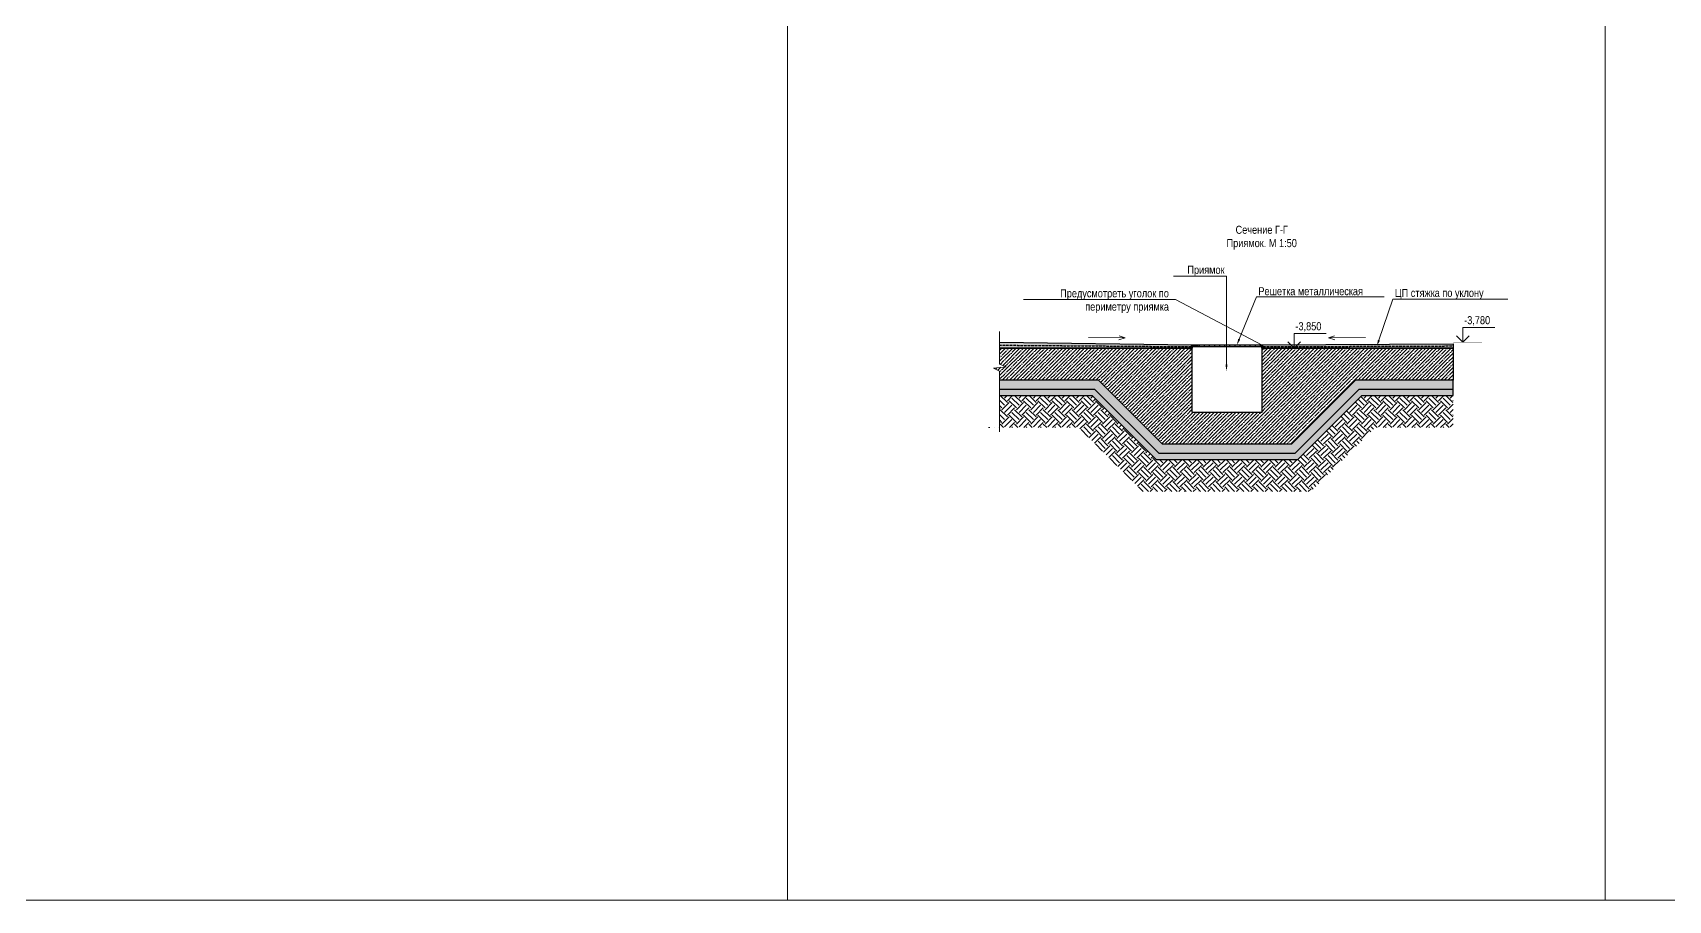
# Model space of a CAD drawing. Header units: millimetres. Extents: x -328335 to 1212475, y -208171 to 164144.
# Drawn here: x -20952 to 30136, y -205995 to -178880 of the extents above; entities that cross this region are included whole.
import ezdxf
from ezdxf import colors
from ezdxf.entities.mleader import LeaderData, LeaderLine
from ezdxf.math import Vec2, Vec3

# ---------------------------------------------------------------- set-up
doc = ezdxf.new("R2010")
doc.units = ezdxf.units.MM
doc.header["$LTSCALE"] = 0.5
doc.linetypes.add('DASHED', pattern=[19.05, 12.7, -6.35])
for name, color, linetype, lineweight in [('A-Wall-beton', 12, 'Continuous', 18), ('АР_Отметка', 7, 'Continuous', 5), ('Оформление_Отметки', 250, 'Continuous', 0), ('Разрез_тонкая!', 250, 'Continuous', 18), ('РД_узлы', 8, 'Continuous', 13), ('Стена_замер', 162, 'Continuous', 18)]:
    doc.layers.add(name, color=color, linetype=linetype, lineweight=lineweight)
doc.layers.add('АР_Делит', color=120, linetype='Continuous', lineweight=0, plot=False)
doc.layers.add('Полы_компенсатор', color=50, linetype='Continuous', lineweight=80, plot=False)
doc.styles.add('PDF Arial', font='arial.ttf')
doc.styles.add('style1', font='ARIALN.TTF')

# ---------------------------------------------------------------- blocks, each defined once
blk = doc.blocks.new('Otmetka_ur_2.5')
at = {"ltscale": 0.2, "const_width": 7.5}
blk.add_lwpolyline([(40817, -127192), (40367, -127192)], dxfattribs=at)
at = {"ltscale": 0.2}
for points in [[(40517, -127192), (40417, -127092)], [(40517, -127192), (40517, -126962), (41017, -126962)], [(40517, -127192), (40617, -127092)]]:
    blk.add_lwpolyline(points, dxfattribs=at)
at = {"ltscale": 0.2, "style": 'style1'}
blk.add_attdef('OTMETKA', (40537, -126912), '', height=125, dxfattribs=at)

msp = doc.modelspace()

# ---------------------------------------------------------------- hatches: boundary and pattern name
at = {"layer": 'РД_узлы', "lineweight": 0}
h = msp.add_hatch(dxfattribs=at)
h.set_pattern_fill('ANSI35', color=256, scale=25)
h.set_pattern_definition([(45, (203074.07, 498815.58), (-112.2532, 112.2532), []), (45, (203186.32, 498815.58), (-112.2532, 112.2532), [198.4375, -39.6875, 0, -39.6875])])
h.paths.add_polyline_path([(9249.622, -188739.413), (9249.622, -189239.413), (9458.515, -189319.413), (9054.069, -189359.413), (9249.622, -189459.413), (9249.622, -189739.413), (12334.301, -189739.413), (14334.301, -191739.413), (18362.728, -191739.413), (20362.728, -189739.413), (23419.622, -189739.413), (23419.622, -188739.413), (17448.515, -188739.413), (17448.515, -190739.413), (15248.515, -190739.413), (15248.515, -188739.413)])
h = msp.add_hatch(dxfattribs=at)
h.set_pattern_fill('AR-CONC', color=256, scale=0.5)
h.set_pattern_definition([(50, (203074.07, 498815.58), (91.0923345, -7.969543), [9.525, -104.775]), (355, (203074.07, 498815.58), (-17.621711, 95.528423), [7.62, -83.820292]), (100.451445, (203081.66, 498814.92), (73.470624, 87.558876), [8.095004, -89.045122]), (46.1842, (203074.07, 498840.98), (135.53952, -21.021164), [14.2875, -157.1625]), (96.635558, (203085.36, 498839.23), (118.702067, 123.713062), [12.142512, -133.567804]), (351.184151, (203074.07, 498840.98), (118.702067, 123.713062), [11.429984, -125.729866]), (21, (203086.77, 498834.63), (75.807196, -51.132599), [9.525, -104.775]), (326, (203086.77, 498834.63), (30.901014, 92.093983), [7.62, -83.82]), (71.451445, (203093.09, 498830.37), (106.70821, 40.961384), [8.095004, -89.044969]), (37.5, (203074.07, 498815.58), (1.5443016, 42.2775194), [0, -82.804, 0, -85.09, 0, -84.1375]), (7.5, (203074.07, 498815.58), (33.4098313, 50.0902874), [0, -48.514, 0, -80.899, 0, -32.0675]), (327.5, (203045.748, 498815.58), (67.7952976, -2.864372), [0, -31.75, 0, -99.06, 0, -131.445]), (317.5, (203033.05, 498815.58), (74.0645907, 12.7132455), [0, -41.275, 0, -65.786, 0, -93.345])])
h.paths.add_polyline_path([(17448.515, -188739.413), (17448.515, -188644.419), (23419.622, -188602.103), (23419.622, -188739.413)])
h.paths.add_polyline_path([(9249.622, -188554.015), (9249.622, -188739.413), (15177.701, -188739.413), (15177.701, -188644.419)])
at = {"layer": 'РД_узлы', "lineweight": 30}
h = msp.add_hatch(dxfattribs=at)
h.set_pattern_fill('ANSI31', color=256, scale=50, angle=45)
h.set_pattern_definition([(90, (15808.51, -188691.92), (-158.75, 0), [])])
h.paths.add_polyline_path([(17448.515, -188644.419), (15179.146, -188644.419), (15179.146, -188691.916), (17448.515, -188691.916)])
at = {"layer": 'РД_узлы', "lineweight": 0}
h = msp.add_hatch(dxfattribs=at)
h.set_pattern_fill('AR-CONC', color=256)
h.set_pattern_definition([(50, (203074.07, 498815.58), (182.18467, -15.939086), [19.05, -209.55]), (355, (203074.07, 498815.58), (-35.24342, 191.056845), [15.24, -167.640584]), (100.451445, (203089.25, 498814.25), (146.941247, 175.11775), [16.19001, -178.090245]), (46.1842, (203074.07, 498866.38), (271.07904, -42.04233), [28.575, -314.325]), (96.635558, (203096.66, 498862.88), (237.40413, 247.42612), [24.28502, -267.13561]), (351.18415, (203074.07, 498866.38), (237.40413, 247.42612), [22.85997, -251.45973]), (21, (203099.47, 498853.68), (151.61439, -102.265198), [19.05, -209.55]), (326, (203099.47, 498853.68), (61.80203, 184.187966), [15.24, -167.64]), (71.451445, (203112.1, 498845.16), (213.41642, 81.92277), [16.19001, -178.089938]), (37.5, (203074.07, 498815.58), (3.088603, 84.555039), [0, -165.608, 0, -170.18, 0, -168.275]), (7.5, (203074.07, 498815.58), (66.819663, 100.180575), [0, -97.028, 0, -161.798, 0, -64.135]), (327.5, (203017.427, 498815.58), (135.590595, -5.728744), [0, -63.5, 0, -198.12, 0, -262.89]), (317.5, (202992.03, 498815.58), (148.129181, 25.426491), [0, -82.55, 0, -131.572, 0, -186.69])])
h.paths.add_polyline_path([(20478.708, -190019.413), (23419.622, -190019.413), (23419.622, -189739.413), (20362.728, -189739.413), (19362.728, -190739.413), (19758.708, -190739.413)])
h.paths.add_polyline_path([(9249.622, -189739.413), (9249.622, -190019.413), (12218.322, -190019.413), (14218.321, -192019.413), (18478.709, -192019.412), (19758.708, -190739.413), (19362.728, -190739.413), (18362.728, -191739.413), (14334.301, -191739.413), (12334.301, -189739.413)])
h = msp.add_hatch(dxfattribs=at)
h.set_pattern_fill('AR-SAND', color=256)
h.set_pattern_definition([(37.5, (203074.07, 498815.58), (-1.6000313, 48.9413237), [0, -38.608, 0, -43.18, 0, -41.275]), (7.5, (203074.07, 498815.58), (44.9523283, 71.68251), [0, -20.828, 0, -34.798, 0, -13.335]), (327.5, (203042.827, 498815.58), (79.099237, 0.1437185), [0, -12.7, 0, -45.72, 0, -59.69]), (317.5, (203042.827, 498815.58), (76.355645, 22.2929323), [0, -6.35, 0, -29.972, 0, -34.29])])
h.paths.add_polyline_path([(9249.622, -190019.413), (9249.622, -190219.413), (12135.479, -190219.413), (14135.479, -192219.413), (18561.551, -192219.413), (20561.551, -190219.413), (23419.622, -190219.413), (23419.622, -190019.413), (20478.708, -190019.413), (18478.709, -192019.412), (14218.321, -192019.413), (12218.322, -190019.413)])
h = msp.add_hatch(dxfattribs=at)
h.set_pattern_fill('EARTH', color=256, scale=50, angle=45)
h.set_pattern_definition([(45, (12634.07, -190384.42), (0, 449.013), [317.5, -317.5]), (45, (12549.88, -190300.23), (0, 449.013), [317.5, -317.5]), (45, (12465.7, -190216.04), (0, 449.013), [317.5, -317.5]), (135, (12465.7, -190159.9), (-449.013, 0), [317.5, -317.5]), (135, (12549.88, -190075.72), (-449.013, 0), [317.5, -317.5]), (135, (12634.07, -189991.53), (-449.013, 0), [317.5, -317.5])])
h.paths.add_polyline_path([(9249.622, -191219.414), (9249.622, -190219.413), (12135.479, -190219.413), (14135.479, -192219.413), (18561.551, -192219.413), (20561.551, -190219.413), (23419.622, -190219.413), (23419.622, -191219.42), (20975.759, -191219.418), (18975.764, -193219.413), (13721.265, -193219.413), (11721.265, -191219.413), (8919.622, -191219.413)])

# ---------------------------------------------------------------- linework, layer by layer
at = {"layer": 'A-Wall-beton', "color": 12, "linetype": 'Continuous', "lineweight": 18}
for p, q in [((12748.515, -188739.413), (9249.622, -188739.413)), ((15248.515, -188739.413), (12748.515, -188739.413)), ((15248.515, -190739.413), (15248.515, -188739.413)), ((19948.515, -188739.413), (17448.515, -188739.413)), ((17448.515, -188739.413), (17448.515, -190739.413)), ((23419.622, -188739.413), (19948.515, -188739.413)), ((23419.622, -189739.413), (23419.622, -188739.413)), ((9249.622, -189739.413), (12334.301, -189739.413)), ((12334.301, -189739.413), (14334.301, -191739.413)), ((18362.728, -191739.413), (20362.728, -189739.413)), ((20362.728, -189739.413), (23419.622, -189739.413)), ((14334.301, -191739.413), (18362.728, -191739.413))]:
    msp.add_line(p, q, dxfattribs=at)
at = {"layer": 'АР_Делит', "lineweight": 0}
msp.add_lwpolyline([(-132213.713, -64293.844), (228906.764, -64293.844), (228906.764, -205994.742), (-132213.713, -205994.742)], close=True, dxfattribs=at)
at = {"layer": 'АР_Делит'}
msp.add_lwpolyline([(2629.03, -152107.469), (28159.247, -152107.469), (28159.247, -205994.742), (2629.03, -205994.742)], close=True, dxfattribs=at)
at = {"layer": 'Полы_компенсатор'}
for points in [[(15248.515, -188639.413), (15248.515, -188739.413), (15148.515, -188739.413)], [(17448.515, -188639.413), (17448.515, -188739.413), (17548.515, -188739.413)]]:
    msp.add_lwpolyline(points, dxfattribs=at)
at = {"layer": 'Разрез_тонкая!'}
msp.add_lwpolyline([(17448.515, -188739.413), (17448.515, -188644.419)], dxfattribs=at)
at = {"layer": 'РД_узлы'}
for points in [[(9249.622, -188219.413), (9249.622, -189239.413), (9458.515, -189319.413), (9054.069, -189359.413), (9249.622, -189459.413), (9249.622, -191354.419)], [(12022.961, -188404.419), (13172.961, -188414.419), (12982.961, -188354.419), (13172.961, -188414.419), (12972.961, -188474.419)], [(20674.069, -188404.419), (19524.069, -188414.419), (19714.069, -188354.419), (19524.069, -188414.419), (19724.069, -188474.419)], [(15248.515, -188739.413), (15248.515, -188644.419)]]:
    msp.add_lwpolyline(points, dxfattribs=at)
at = {"layer": 'РД_узлы', "lineweight": 30}
for points in [[(9249.622, -188554.015), (15248.515, -188639.413), (15248.515, -188739.413), (9249.622, -188739.413)], [(9249.622, -188739.413), (15248.515, -188739.413), (15248.515, -190739.413), (17448.515, -190739.413), (17448.515, -188739.413), (23419.622, -188739.413), (23419.622, -189739.413), (20362.728, -189739.413), (18362.728, -191739.413), (14334.301, -191739.413), (12334.301, -189739.413), (9249.622, -189739.413)], [(9249.622, -190219.413), (12135.479, -190219.413), (14135.479, -192219.413), (18561.551, -192219.413), (20561.551, -190219.413), (23419.622, -190219.413), (23419.622, -189739.413), (20362.728, -189739.413), (18362.728, -191739.413), (14334.301, -191739.413), (12334.301, -189739.413), (9249.622, -189739.413)], [(9249.622, -190019.413), (12218.322, -190019.413), (14218.321, -192019.413), (18478.709, -192019.412), (20478.708, -190019.413), (23419.622, -190019.413)]]:
    msp.add_lwpolyline(points, dxfattribs=at)
at = {"layer": 'РД_узлы', "linetype": 'DASHED', "lineweight": 30}
for points in [[(9249.622, -188646.714), (15248.515, -188691.916)], [(17448.515, -188691.916), (23419.622, -188670.758)]]:
    msp.add_lwpolyline(points, dxfattribs=at)
at = {"layer": 'РД_узлы', "lineweight": 30}
for points in [[(15248.515, -188691.916), (17448.515, -188691.916), (17448.515, -188644.419), (15248.515, -188644.419)], [(17448.515, -188739.413), (17448.515, -188639.413), (23419.622, -188602.103), (23419.622, -188739.413)]]:
    msp.add_lwpolyline(points, close=True, dxfattribs=at)
at = {"layer": 'Стена_замер', "color": 162, "linetype": 'Continuous', "lineweight": 18}
for p, q in [((14334.301, -191739.413), (12334.301, -189739.413)), ((20362.728, -189739.413), (18362.728, -191739.413)), ((12135.479, -190219.413), (14135.479, -192219.413)), ((18561.551, -192219.413), (20561.551, -190219.413)), ((18362.728, -191739.413), (14334.301, -191739.413)), ((14135.479, -192219.413), (18561.551, -192219.413))]:
    msp.add_line(p, q, dxfattribs=at)

# ---------------------------------------------------------------- block references
at = {"layer": 'АР_Отметка'}
ref = msp.add_blockref('Otmetka_ur_2.5', (-62586.433, 65644.736), dxfattribs=dict(at, xscale=2, yscale=2, zscale=2))
ref.add_attrib('OTMETKA', '-3,850', (18488.515, -188179.413), dxfattribs={"layer": 'Оформление_Отметки', "color": 7, "ltscale": 0.2, "height": 250, "style": 'style1'})
ref = msp.add_blockref('Otmetka_ur_2.5', (-57315.325, 65834.725), dxfattribs=dict(at, xscale=2, yscale=2, zscale=2))
ref.add_attrib('OTMETKA', '-3,780', (23759.622, -187989.424), dxfattribs={"layer": 'Оформление_Отметки', "color": 7, "ltscale": 0.2, "height": 250, "style": 'style1'})

# ---------------------------------------------------------------- texts
at = {"layer": 'РД_узлы', "insert": (16337.231, -185656.357), "char_height": 250, "attachment_point": 7, "style": 'PDF Arial'}
msp.add_mtext('\\pxqc;{\\fArial Narrow|b0|i0|c204|p34;Сечение Г-Г\\fArial Narrow|b0|i0|c0|p34; ^J\\fArial Narrow|b0|i0|c204|p34;Приямок. М 1:50}', dxfattribs=at)

# ---------------------------------------------------------------- leaders
at = {"layer": 'РД_узлы', "lineweight": 0}
ml = msp.add_multileader_mtext('Standard', dxfattribs=at)
ml.set_content('Приямок ', color=256, style='style1')
ml.set_leader_properties(color=256, linetype='ByLayer', lineweight=9)
ml.build(insert=Vec2(0, 0))
ml.multileader.update_dxf_attribs({"text_left_attachment_type": 6, "text_right_attachment_type": 6, "dogleg_length": 52.831, "arrow_head_size": 200})
ctx = ml.context
ctx.base_point, ctx.char_height, ctx.arrow_head_size, ctx.landing_gap_size, ctx.plane_origin = Vec3(15127.243, -186485.723), 250, 200, 7, Vec3(14595.265, -182215.931)
ctx.left_attachment, ctx.right_attachment, ctx.text_align_type = 6, 6, 2
notes = []
notes.append((ctx, [(0, (1, 1, 0), (16336.127, -186485.723), (-1, 0), 52.831, [(0, [(16336.127, -189453.999)], 0, [])])]))
ctx.mtext.insert, ctx.mtext.width, ctx.mtext.defined_height, ctx.mtext.alignment, ctx.mtext.line_spacing_factor, ctx.mtext.flow_direction = Vec3(16276.296, -186166.317), 3892.1329, 274.209, 3, 0.3, 5
ml = msp.add_multileader_mtext('Standard', dxfattribs=at)
ml.set_content('\\pxi-1,l2,r0.56853,sm1,t5;Предусмотреть уголок по периметру приямка', color=256, style='style1')
ml.set_leader_properties(color=256, linetype='ByLayer', lineweight=9)
ml.build(insert=Vec2(0, 0))
ml.multileader.update_dxf_attribs({"text_left_attachment_type": 6, "text_right_attachment_type": 6, "dogleg_length": 52.831, "arrow_head_size": 200})
ctx = ml.context
ctx.base_point, ctx.char_height, ctx.arrow_head_size, ctx.landing_gap_size, ctx.plane_origin = Vec3(11309.265, -187223.111), 250, 200, 7, Vec3(11601.823, -185340.648)
ctx.left_attachment, ctx.right_attachment, ctx.text_align_type = 6, 6, 2
notes.append((ctx, [(0, (1, 1, 0), (14739.159, -187223.111), (-1, 0), 52.831, [(1, [(15248.515, -188659.866), (17448.515, -188644.419)], 0, [])])]))
ctx.mtext.insert, ctx.mtext.width, ctx.mtext.defined_height, ctx.mtext.alignment, ctx.mtext.line_spacing_factor, ctx.mtext.flow_direction = Vec3(14679.328, -186899.612), 4640.8319, 274.209, 3, 0.3, 5
ml = msp.add_multileader_mtext('Standard', dxfattribs=at)
ml.set_content('\\pxsm1;Решетка металлическая ', color=256, style='style1')
ml.set_leader_properties(color=256, linetype='ByLayer', lineweight=9)
ml.build(insert=Vec2(0, 0))
ml.multileader.update_dxf_attribs({"text_left_attachment_type": 6, "text_right_attachment_type": 6, "dogleg_length": 52.831, "arrow_head_size": 200})
ctx = ml.context
ctx.base_point, ctx.char_height, ctx.arrow_head_size, ctx.landing_gap_size, ctx.plane_origin = Vec3(17325.027, -187134.419), 250, 200, 7, Vec3(15717.662, -185340.648)
ctx.left_attachment, ctx.right_attachment = 6, 6
notes.append((ctx, [(0, (1, 1, 0), (17272.195, -187134.419), (1, 0), 52.831, [(0, [(16658.132, -188644.419)], 0, [])])]))
ctx.mtext.insert, ctx.mtext.width, ctx.mtext.defined_height, ctx.mtext.line_spacing_factor, ctx.mtext.flow_direction = Vec3(17332.027, -186834.419), 3892.1329, 274.209, 0.3, 5
ml = msp.add_multileader_mtext('Standard', dxfattribs=at)
ml.set_content('\\pxsm1;ЦП стяжка по уклону', color=256, style='style1')
ml.set_leader_properties(color=256, linetype='ByLayer', lineweight=9)
ml.build(insert=Vec2(0, 0))
ml.multileader.update_dxf_attribs({"text_left_attachment_type": 6, "text_right_attachment_type": 6, "dogleg_length": 52.831, "arrow_head_size": 200})
ctx = ml.context
ctx.base_point, ctx.char_height, ctx.arrow_head_size, ctx.landing_gap_size, ctx.plane_origin = Vec3(21587.657, -187211.721), 250, 200, 7, Vec3(21070.432, -185340.648)
ctx.left_attachment, ctx.right_attachment = 6, 6
notes.append((ctx, [(0, (1, 1, 0), (21534.826, -187211.721), (1, 0), 52.831, [(0, [(21032.038, -188679.218)], 0, [])])]))
ctx.mtext.insert, ctx.mtext.width, ctx.mtext.defined_height, ctx.mtext.line_spacing_factor, ctx.mtext.flow_direction = Vec3(21594.657, -186888.221), 3892.1329, 274.209, 0.3, 5
for ctx, leaders in notes:
    for number, flags, end, landing, length, lines in leaders:
        leader = LeaderData()
        leader.index, (leader.has_last_leader_line, leader.has_dogleg_vector, leader.attachment_direction) = number, flags
        leader.last_leader_point, leader.dogleg_vector, leader.dogleg_length = Vec3(end), Vec3(landing), length
        for number, points, colour, breaks in lines:
            line = LeaderLine()
            line.index, line.vertices, line.color, line.breaks = number, Vec3.list(points), colors.encode_raw_color(colour), breaks
            leader.lines.append(line)
        ctx.leaders.append(leader)

doc.saveas('drawing.dxf')
